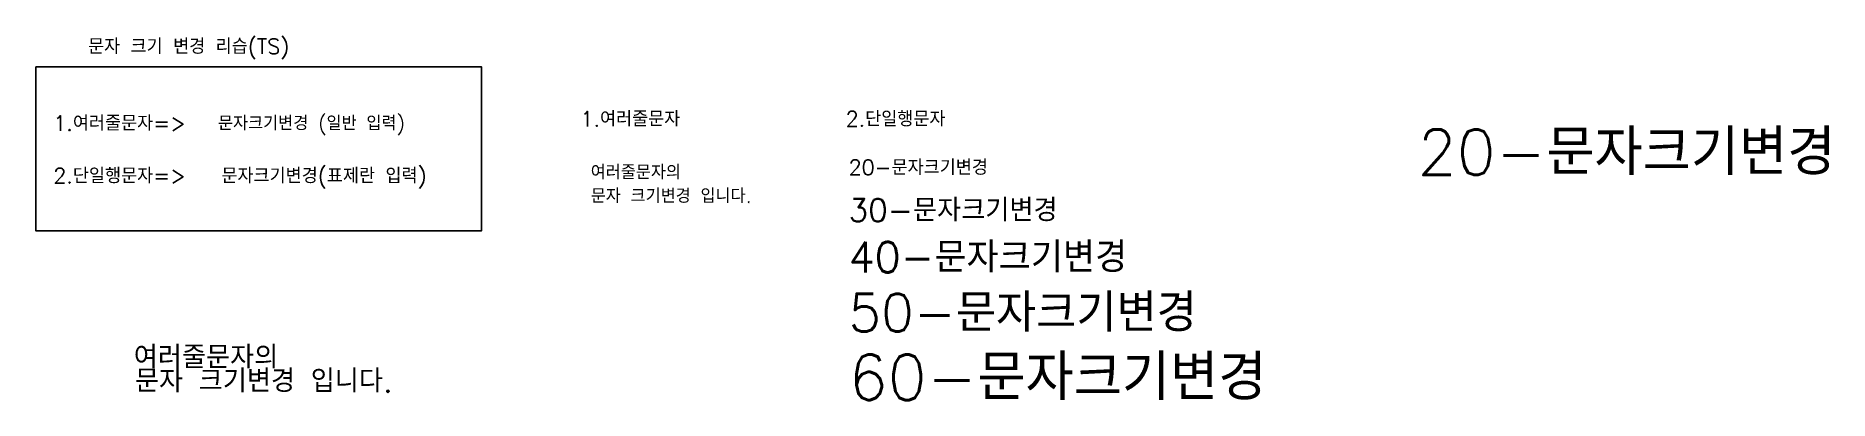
# Model space of a CAD drawing. Header units: millimetres. Extents: x 14528 to 16890, y 6421 to 6900.
import ezdxf

# ---------------------------------------------------------------- set-up
doc = ezdxf.new("R2010")
doc.units = ezdxf.units.MM
doc.styles.get("Standard").update_dxf_attribs({"font": 'romans.shx', "bigfont": 'whgtxt.shx'})

msp = doc.modelspace()

# ---------------------------------------------------------------- linework, layer by layer
msp.add_lwpolyline([(14527.7, 6859.9), (15114.8, 6859.9), (15114.8, 6643.6), (14527.7, 6643.6)], close=True)

# ---------------------------------------------------------------- texts
at = {"color": 2}
for s, height, p in [('문자 크기 변경 리습(TS)', 20, (14596.4, 6876.6)), ('30-문자크기변경', 30, (15598.5, 6656.1))]:
    msp.add_text(s, height=height, dxfattribs=at).set_placement(p)
at = {"color": 1}
for s, p in [('1.여러줄문자=>', (14550.7, 6775.6)), ('1.여러줄문자', (15245.2, 6781.2)), ('2.단일행문자', (15594.6, 6781.2)), ('2.단일행문자=>', (14550.7, 6706.3))]:
    msp.add_text(s, height=20, dxfattribs=at).set_placement(p)
for s, height, p in [('20-문자크기변경', 60, (16348.1, 6717.3)), ('20-문자크기변경', 20, (15598.5, 6717.3)), ('문자크기변경(표제란 입력)', 20, (14772.1, 6706.3))]:
    msp.add_text(s, height=height).set_placement(p)
at = {"color": 3}
for s, height, p in [('40-문자크기변경', 40, (15598.5, 6589.1)), ('여러줄문자의', 30, (14656.6, 6462.5)), ('문자 크기변경 입니다.', 30, (14658.2, 6431.2))]:
    msp.add_text(s, height=height, dxfattribs=at).set_placement(p)
at = {"color": 4}
msp.add_text('50-문자크기변경', height=50, dxfattribs=at).set_placement((15598.5, 6511))
at = {"color": 6}
msp.add_text('60-문자크기변경', height=60, dxfattribs=at).set_placement((15598.5, 6420.9))
at = {"char_height": 18.738, "attachment_point": 1}
for s, width, insert in [('{\\C3;문자크기변경 (일반 입력)}', 303.086, (14767.6, 6794.9)), ('{\\C3;여러줄문자의\\P문자 크기변경 입니다.}', 272.753, (15258.7, 6730.4))]:
    msp.add_mtext_dynamic_manual_height_columns(s, width=width, gutter_width=93.7, heights=[0], dxfattribs=dict(at, insert=insert))

doc.saveas('drawing.dxf')
